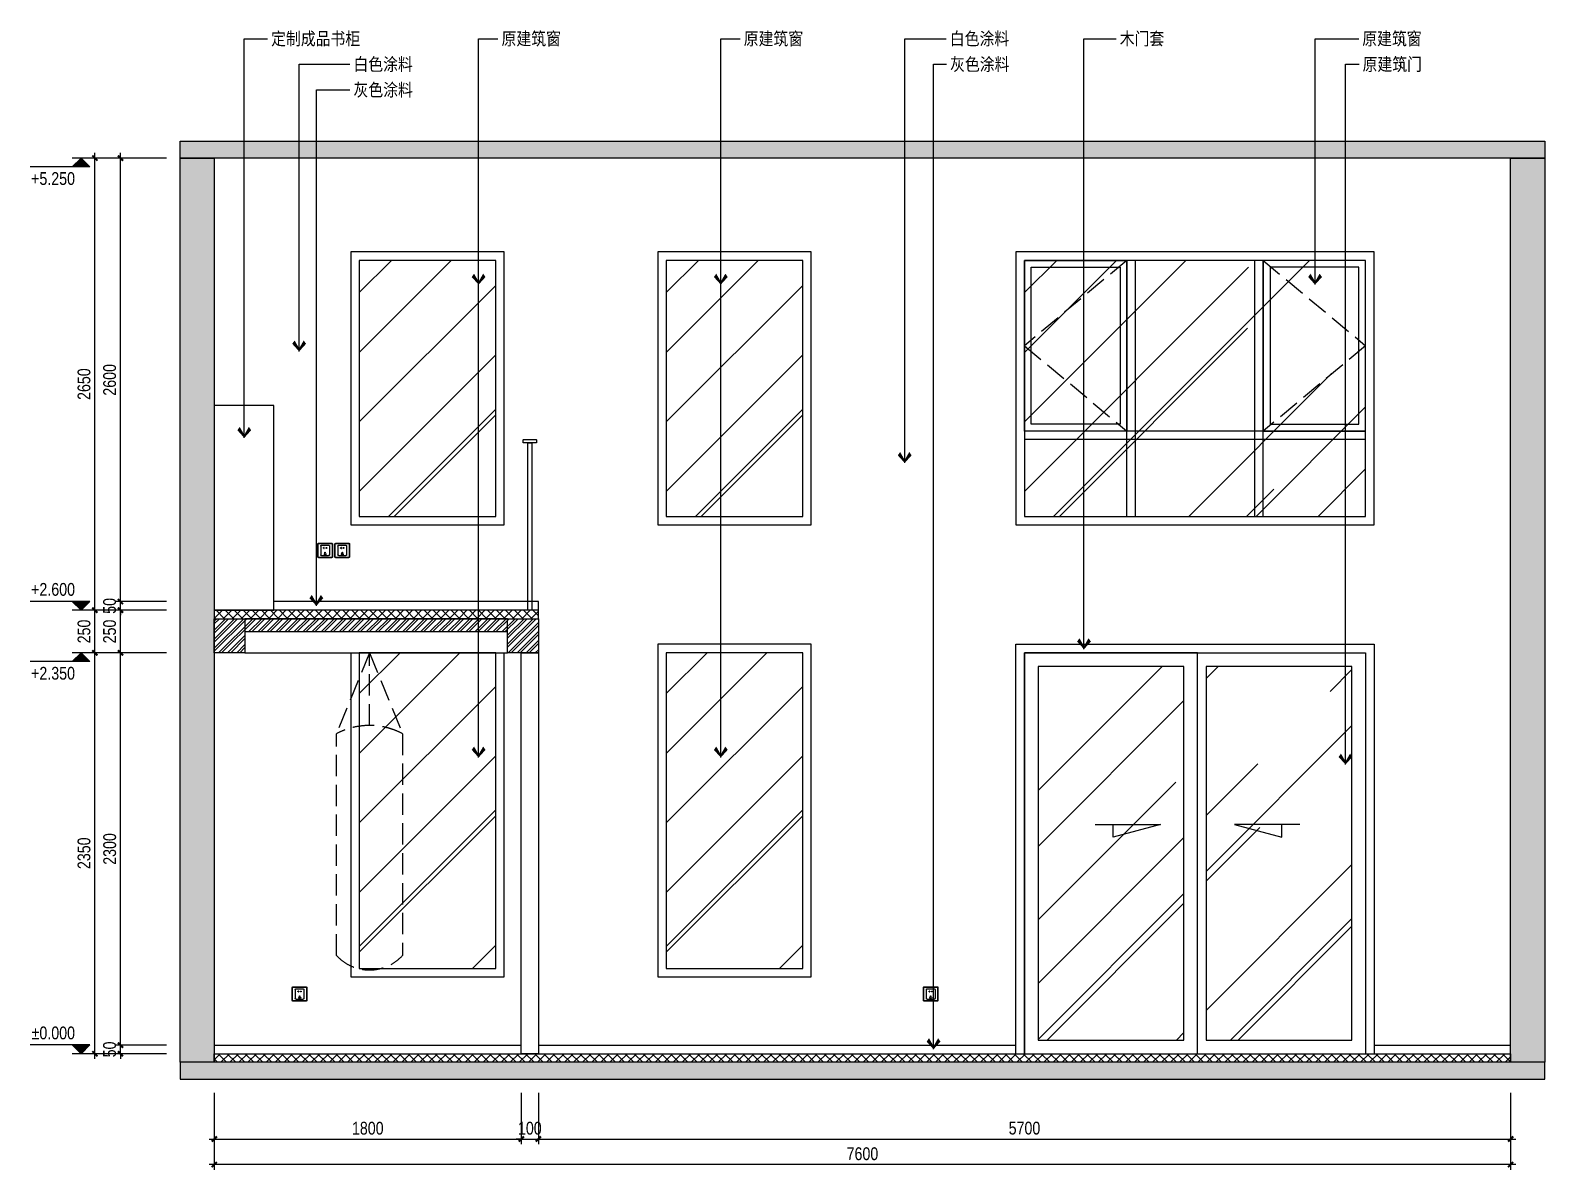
# Model space of a CAD drawing. Extents: x 468514 to 728049, y -74127 to 69080.
# Drawn here: x 539670 to 548549, y 37961 to 44640 of the extents above; entities that cross this region are included whole.
import ezdxf
from ezdxf.enums import TextEntityAlignment as Align

# ---------------------------------------------------------------- set-up
doc = ezdxf.new("R2010")
doc.units = 0
doc.header["$LTSCALE"] = 500
doc.header["$MEASUREMENT"] = 0
doc.linetypes.add('DASH', pattern=[0.35, 0.25, -0.1])
doc.layers.get('Defpoints').update_dxf_attribs({"color": 229})
for name, color, linetype in [('E 立面填充', 250, 'Continuous'), ('E 立面墙体', 245, 'Continuous'), ('E 立面家具、洁具', 153, 'Continuous'), ('E 立面材料分格线', 8, 'Continuous'), ('E 立面材料类别线', 154, 'Continuous'), ('E 立面标注尺寸', 9, 'Continuous'), ('E 立面装饰完成线', 225, 'Continuous'), ('E 立面门', 107, 'Continuous')]:
    doc.layers.add(name, color=color, linetype=linetype)
doc.styles.add('PDC DIM', font='PMingLiU-ExtB.ttf', dxfattribs={"width": 0.85})
doc.styles.add('Xref-标准套房C$0$黑体', font='simhei.ttf')
doc.dimstyles.new('PDC-A2', dxfattribs={"dimscale": 0, "dimtxt": 2.5, "dimasz": 1, "dimexe": 1, "dimexo": 1, "dimgap": 0.7, "dimtad": 1, "dimdec": 0, "dimtxsty": 'PDC DIM', "dimblk": 'ARCHTICK', "dimcen": 1, "dimdle": 1, "dimclrd": 8, "dimclre": 8, "dimclrt": 9, "dimadec": 0, "dimazin": 0, "dimtfac": 1, "dimtdec": 0, "dimtix": 1, "dimtmove": 2, "dimatfit": 3, "dimldrblk": 'PDC A2 T R', "dimfxl": 10, "dimfxlon": 1, "dimarcsym": 0})
pattern_1 = [(45, (47384.906, 0), (-35.355339, 35.355339), []), (50, (47384.906, 0), (71.726018, -6.2752135), [7.5, -82.5]), (355, (47384.906, 0), (-13.875133, 75.219213), [6, -66]), (100.4514, (47390.88, -0.52), (57.850938, 68.943954), [6.374019, -70.114211]), (46.1842, (47384.91, 20), (106.724105, -16.551901), [11.25, -123.75]), (96.6356, (47393.8, 18.62), (93.46627, 97.411787), [9.561029, -105.1713]), (351.1842, (47384.91, 20), (93.466195, 97.41186), [9, -99]), (21, (47394.906, 15), (59.690705, -40.261889), [7.5, -82.5]), (326, (47394.906, 15), (24.331533, 72.515005), [6, -66]), (71.4514, (47399.88, 11.645), (84.022263, 32.25305), [6.374019, -70.114211]), (37.5, (47384.906, 0), (1.2159855, 33.2893854), [0.5, -65.2, 0.5, -67, 0.5, -66.25]), (7.5, (47384.906, 0), (26.3069537, 39.4411712), [0.5, -38.2, 0.5, -63.7, 0.5, -25.25]), (327.5, (47362.606, 0), (53.3822436, -2.2554872), [0.5, -25, 0.5, -78, 0.5, -103.5]), (317.5, (47352.606, 0), (58.318617, 10.0104982), [0.5, -32.5, 0.5, -51.8, 0.5, -73.5])]

# ---------------------------------------------------------------- blocks, each defined once
blk = doc.blocks.new('ffffaasd')
at = {"linetype": 'DASH', "lineweight": -2, "ltscale": 20}
for p, q in [((69855.2, 418079.7), (69855.2, 418028.7)), ((69901.2, 418084.7), (69860.2, 418084.7)), ((69901.2, 418023.7), (69860.2, 418023.7)), ((69906.2, 418079.7), (69906.2, 418028.7))]:
    blk.add_line(p, q, dxfattribs=at)
for points in [[(69843.2, 418011.7), (69918.2, 418011.7, 0.414214), (69923.2, 418016.7), (69923.2, 418091.7, 0.414214), (69918.2, 418096.7), (69843.2, 418096.7, 0.414214), (69838.2, 418091.7), (69838.2, 418016.7, 0.414214)], [(69843.2, 418013.7), (69918.2, 418013.7, 0.414214), (69921.2, 418016.7), (69921.2, 418091.7, 0.414214), (69918.2, 418094.7), (69843.2, 418094.7, 0.414214), (69840.2, 418091.7), (69840.2, 418016.7, 0.414214)]]:
    blk.add_lwpolyline(points, format="xyb", close=True, dxfattribs=at)
for points in [[(69873.7, 418066.6), (69875.7, 418066.6), (69875.7, 418071.6), (69873.7, 418071.6)], [(69887.7, 418066.6), (69885.7, 418066.6), (69885.7, 418071.6), (69887.7, 418071.6)]]:
    blk.add_lwpolyline(points, dxfattribs=at)
for points in [[(69875.8, 418028.1), (69877.7, 418028.6), (69876.2, 418034.4), (69874.2, 418033.9)], [(69879.7, 418037.6), (69881.7, 418037.6), (69881.7, 418043.6), (69879.7, 418043.6)], [(69885.6, 418028.1), (69883.7, 418028.6), (69885.2, 418034.4), (69887.2, 418033.9)]]:
    blk.add_lwpolyline(points, close=True, dxfattribs=at)
for centre, radius, start, end in [((69860.2, 418079.7), 5, 90, 180), ((69860.2, 418028.7), 5, 180, 270), ((69873.9, 418069.1), 2.51, 93.6471, 266.3529), ((69887.5, 418069.1), 2.51, 273.6471, 86.3529), ((69901.2, 418079.7), 5, 0, 90), ((69901.2, 418028.7), 5, 270, 0)]:
    blk.add_arc(centre, radius, start, end, dxfattribs=at)
blk = doc.blocks.new('d34')
at = {"linetype": 'ByBlock', "lineweight": -2}
blk.add_blockref('ffffaasd', (0, 0), dxfattribs=at)
blk = doc.blocks.new('_ArchTick')
at = {"color": 0, "linetype": 'ByBlock', "const_width": 0.4}
blk.add_lwpolyline([(-0.5, -0.5), (0.5, 0.5)], dxfattribs=at)
blk = doc.blocks.new('*D1276')
at = {"layer": 'Defpoints', "color": 0, "transparency": 16777216}
for p in [(540198.7, 38691), (540498.7, 38691), (540498.7, 38641)]:
    blk.add_point(p, dxfattribs=at)
at = {"layer": 'E 立面标注尺寸', "color": 8, "lineweight": -2, "transparency": 16777216}
for p, q in [((540198.7, 38691), (540198.7, 38721)), ((540468.7, 38691), (540168.7, 38691)), ((540468.7, 38641), (540168.7, 38641)), ((540198.7, 38641), (540198.7, 38691)), ((540198.7, 38641), (540198.7, 38611))]:
    blk.add_line(p, q, dxfattribs=at)
at = {"layer": 'E 立面标注尺寸', "color": 8, "lineweight": -2, "transparency": 16777216, "xscale": 29.99999882274668, "yscale": 29.99999882274668, "zscale": 29.99999882274668}
for p, rotation in [((540198.7, 38691), 270), ((540198.7, 38641), 90)]:
    blk.add_blockref('_ArchTick', p, dxfattribs=dict(at, rotation=rotation))
at = {"layer": 'E 立面标注尺寸', "color": 9, "transparency": 16777216, "insert": (540135.2, 38666), "char_height": 75, "attachment_point": 5, "rotation": 90, "style": 'PDC DIM'}
blk.add_mtext('50', dxfattribs=at)
blk = doc.blocks.new('PDC A2 T R')
at = {"color": 0, "linetype": 'ByBlock'}
blk.add_line((0, 0), (-2, 0), dxfattribs=at)
for points in [[(-2.15, 0.89), (-1.49, 1.35), (-0.6, 0), (0, 0)], [(-2.15, -0.89), (-1.49, -1.35), (-0.6, 0), (0, 0)]]:
    blk.add_solid(points, dxfattribs=at)
blk = doc.blocks.new('*D1277')
at = {"layer": 'Defpoints', "color": 0}
for p in [(540198.7, 40991), (540498.7, 40991), (540498.7, 38691)]:
    blk.add_point(p, dxfattribs=at)
at = {"layer": 'E 立面标注尺寸', "color": 8, "lineweight": -2}
for p, q in [((540198.7, 38661), (540198.7, 41021)), ((540468.7, 40991), (540168.7, 40991)), ((540468.7, 38691), (540168.7, 38691))]:
    blk.add_line(p, q, dxfattribs=at)
at = {"layer": 'E 立面标注尺寸', "color": 8, "lineweight": -2, "xscale": 29.99999882274668, "yscale": 29.99999882274668, "zscale": 29.99999882274668}
for p, rotation in [((540198.7, 40991), 90), ((540198.7, 38691), 270)]:
    blk.add_blockref('_ArchTick', p, dxfattribs=dict(at, rotation=rotation))
at = {"layer": 'E 立面标注尺寸', "color": 9, "insert": (540135.9, 39841), "char_height": 75, "attachment_point": 5, "rotation": 90, "style": 'PDC DIM'}
blk.add_mtext('2300', dxfattribs=at)
blk = doc.blocks.new('*D1278')
at = {"layer": 'Defpoints', "color": 0}
for p in [(540198.7, 41241), (540498.7, 41241), (540498.7, 40991)]:
    blk.add_point(p, dxfattribs=at)
at = {"layer": 'E 立面标注尺寸', "color": 8, "lineweight": -2}
for p, q in [((540468.7, 41241), (540168.7, 41241)), ((540198.7, 40961), (540198.7, 41271)), ((540468.7, 40991), (540168.7, 40991))]:
    blk.add_line(p, q, dxfattribs=at)
at = {"layer": 'E 立面标注尺寸', "color": 8, "lineweight": -2, "xscale": 29.99999882274668, "yscale": 29.99999882274668, "zscale": 29.99999882274668}
for p, rotation in [((540198.7, 41241), 90), ((540198.7, 40991), 270)]:
    blk.add_blockref('_ArchTick', p, dxfattribs=dict(at, rotation=rotation))
at = {"layer": 'E 立面标注尺寸', "color": 9, "insert": (540135.2, 41116), "char_height": 75, "attachment_point": 5, "rotation": 90, "style": 'PDC DIM'}
blk.add_mtext('250', dxfattribs=at)
blk = doc.blocks.new('*D1279')
at = {"layer": 'Defpoints', "color": 0}
for p in [(540198.7, 43891), (540498.7, 43891), (540498.7, 41291)]:
    blk.add_point(p, dxfattribs=at)
at = {"layer": 'E 立面标注尺寸', "color": 8, "lineweight": -2}
for p, q in [((540468.7, 43891), (540168.7, 43891)), ((540198.7, 41261), (540198.7, 43921)), ((540468.7, 41291), (540168.7, 41291))]:
    blk.add_line(p, q, dxfattribs=at)
at = {"layer": 'E 立面标注尺寸', "color": 8, "lineweight": -2, "xscale": 29.99999882274668, "yscale": 29.99999882274668, "zscale": 29.99999882274668}
for p, rotation in [((540198.7, 43891), 90), ((540198.7, 41291), 270)]:
    blk.add_blockref('_ArchTick', p, dxfattribs=dict(at, rotation=rotation))
at = {"layer": 'E 立面标注尺寸', "color": 9, "insert": (540135.4, 42591), "char_height": 75, "attachment_point": 5, "rotation": 90, "style": 'PDC DIM'}
blk.add_mtext('2600', dxfattribs=at)
blk = doc.blocks.new('*D1280')
at = {"layer": 'Defpoints', "color": 0}
for p in [(540198.7, 41291), (540498.7, 41291), (540498.7, 41241)]:
    blk.add_point(p, dxfattribs=at)
at = {"layer": 'E 立面标注尺寸', "color": 8, "lineweight": -2}
for p, q in [((540468.7, 41291), (540168.7, 41291)), ((540198.7, 41291), (540198.7, 41321)), ((540198.7, 41241), (540198.7, 41291)), ((540468.7, 41241), (540168.7, 41241)), ((540198.7, 41241), (540198.7, 41211))]:
    blk.add_line(p, q, dxfattribs=at)
at = {"layer": 'E 立面标注尺寸', "color": 8, "lineweight": -2, "xscale": 29.99999882274668, "yscale": 29.99999882274668, "zscale": 29.99999882274668}
for p, rotation in [((540198.7, 41291), 270), ((540198.7, 41241), 90)]:
    blk.add_blockref('_ArchTick', p, dxfattribs=dict(at, rotation=rotation))
at = {"layer": 'E 立面标注尺寸', "color": 9, "insert": (540135.2, 41266), "char_height": 75, "attachment_point": 5, "rotation": 90, "style": 'PDC DIM'}
blk.add_mtext('50', dxfattribs=at)
blk = doc.blocks.new('*D1283')
at = {"layer": 'Defpoints', "color": 0}
for p in [(540048.7, 40991), (540498.7, 40991), (540498.7, 38641)]:
    blk.add_point(p, dxfattribs=at)
at = {"layer": 'E 立面标注尺寸', "color": 8, "lineweight": -2}
for p, q in [((540048.7, 38611), (540048.7, 41021)), ((540348.7, 40991), (540018.7, 40991)), ((540348.7, 38641), (540018.7, 38641))]:
    blk.add_line(p, q, dxfattribs=at)
at = {"layer": 'E 立面标注尺寸', "color": 8, "lineweight": -2, "xscale": 29.99999882274668, "yscale": 29.99999882274668, "zscale": 29.99999882274668}
for p, rotation in [((540048.7, 40991), 90), ((540048.7, 38641), 270)]:
    blk.add_blockref('_ArchTick', p, dxfattribs=dict(at, rotation=rotation))
at = {"layer": 'E 立面标注尺寸', "color": 9, "insert": (539985.2, 39816), "char_height": 75, "attachment_point": 5, "rotation": 90, "style": 'PDC DIM'}
blk.add_mtext('2350', dxfattribs=at)
blk = doc.blocks.new('*D1284')
at = {"layer": 'Defpoints', "color": 0}
for p in [(540048.7, 41241), (540498.7, 41241), (540498.7, 40991)]:
    blk.add_point(p, dxfattribs=at)
at = {"layer": 'E 立面标注尺寸', "color": 8, "lineweight": -2}
for p, q in [((540348.7, 41241), (540018.7, 41241)), ((540048.7, 40961), (540048.7, 41271)), ((540348.7, 40991), (540018.7, 40991))]:
    blk.add_line(p, q, dxfattribs=at)
at = {"layer": 'E 立面标注尺寸', "color": 8, "lineweight": -2, "xscale": 29.99999882274668, "yscale": 29.99999882274668, "zscale": 29.99999882274668}
for p, rotation in [((540048.7, 41241), 90), ((540048.7, 40991), 270)]:
    blk.add_blockref('_ArchTick', p, dxfattribs=dict(at, rotation=rotation))
at = {"layer": 'E 立面标注尺寸', "color": 9, "insert": (539985.2, 41116), "char_height": 75, "attachment_point": 5, "rotation": 90, "style": 'PDC DIM'}
blk.add_mtext('250', dxfattribs=at)
blk = doc.blocks.new('*D1285')
at = {"layer": 'Defpoints', "color": 0}
for p in [(540048.7, 43891), (540498.7, 43891), (540498.7, 41241)]:
    blk.add_point(p, dxfattribs=at)
at = {"layer": 'E 立面标注尺寸', "color": 8, "lineweight": -2}
for p, q in [((540348.7, 43891), (540018.7, 43891)), ((540048.7, 41211), (540048.7, 43921)), ((540348.7, 41241), (540018.7, 41241))]:
    blk.add_line(p, q, dxfattribs=at)
at = {"layer": 'E 立面标注尺寸', "color": 8, "lineweight": -2, "xscale": 29.99999882274668, "yscale": 29.99999882274668, "zscale": 29.99999882274668}
for p, rotation in [((540048.7, 43891), 90), ((540048.7, 41241), 270)]:
    blk.add_blockref('_ArchTick', p, dxfattribs=dict(at, rotation=rotation))
at = {"layer": 'E 立面标注尺寸', "color": 9, "insert": (539985.2, 42566), "char_height": 75, "attachment_point": 5, "rotation": 90, "style": 'PDC DIM'}
blk.add_mtext('2650', dxfattribs=at)
blk = doc.blocks.new('*D1286')
at = {"layer": 'Defpoints', "color": 0, "transparency": 16777216}
for p in [(540748.7, 38441), (542548.7, 38441), (542548.7, 38141)]:
    blk.add_point(p, dxfattribs=at)
at = {"layer": 'E 立面标注尺寸', "color": 8, "lineweight": -2, "transparency": 16777216}
for p, q in [((540748.7, 38411), (540748.7, 38111)), ((542548.7, 38411), (542548.7, 38111)), ((540718.7, 38141), (542578.7, 38141))]:
    blk.add_line(p, q, dxfattribs=at)
at = {"layer": 'E 立面标注尺寸', "color": 8, "lineweight": -2, "transparency": 16777216, "xscale": 29.99999882274668, "yscale": 29.99999882274668, "zscale": 29.99999882274668, "rotation": 180}
blk.add_blockref('_ArchTick', (540748.7, 38141), dxfattribs=at)
at = {"layer": 'E 立面标注尺寸', "color": 8, "lineweight": -2, "transparency": 16777216, "xscale": 29.99999882274668, "yscale": 29.99999882274668, "zscale": 29.99999882274668}
blk.add_blockref('_ArchTick', (542548.7, 38141), dxfattribs=at)
at = {"layer": 'E 立面标注尺寸', "color": 9, "transparency": 16777216, "insert": (541648.7, 38203.8), "char_height": 75, "attachment_point": 5, "style": 'PDC DIM'}
blk.add_mtext('1800', dxfattribs=at)
blk = doc.blocks.new('*D1287')
at = {"layer": 'Defpoints', "color": 0, "transparency": 16777216}
for p in [(542548.7, 38441), (542648.7, 38441), (542648.7, 38141)]:
    blk.add_point(p, dxfattribs=at)
at = {"layer": 'E 立面标注尺寸', "color": 8, "lineweight": -2, "transparency": 16777216}
for p, q in [((542548.7, 38411), (542548.7, 38111)), ((542648.7, 38411), (542648.7, 38111)), ((542548.7, 38141), (542518.7, 38141)), ((542548.7, 38141), (542648.7, 38141)), ((542648.7, 38141), (542678.7, 38141))]:
    blk.add_line(p, q, dxfattribs=at)
at = {"layer": 'E 立面标注尺寸', "color": 8, "lineweight": -2, "transparency": 16777216, "xscale": 29.99999882274668, "yscale": 29.99999882274668, "zscale": 29.99999882274668}
blk.add_blockref('_ArchTick', (542548.7, 38141), dxfattribs=at)
at = {"layer": 'E 立面标注尺寸', "color": 8, "lineweight": -2, "transparency": 16777216, "xscale": 29.99999882274668, "yscale": 29.99999882274668, "zscale": 29.99999882274668, "rotation": 180}
blk.add_blockref('_ArchTick', (542648.7, 38141), dxfattribs=at)
at = {"layer": 'E 立面标注尺寸', "color": 9, "transparency": 16777216, "insert": (542598.7, 38203.8), "char_height": 75, "attachment_point": 5, "style": 'PDC DIM'}
blk.add_mtext('100', dxfattribs=at)
blk = doc.blocks.new('*D1288')
at = {"layer": 'Defpoints', "color": 0, "transparency": 16777216}
for p in [(542648.7, 38441), (548348.7, 38441), (548348.7, 38141)]:
    blk.add_point(p, dxfattribs=at)
at = {"layer": 'E 立面标注尺寸', "color": 8, "lineweight": -2, "transparency": 16777216}
for p, q in [((542648.7, 38411), (542648.7, 38111)), ((548348.7, 38411), (548348.7, 38111)), ((542618.7, 38141), (548378.7, 38141))]:
    blk.add_line(p, q, dxfattribs=at)
at = {"layer": 'E 立面标注尺寸', "color": 8, "lineweight": -2, "transparency": 16777216, "xscale": 29.99999882274668, "yscale": 29.99999882274668, "zscale": 29.99999882274668, "rotation": 180}
blk.add_blockref('_ArchTick', (542648.7, 38141), dxfattribs=at)
at = {"layer": 'E 立面标注尺寸', "color": 8, "lineweight": -2, "transparency": 16777216, "xscale": 29.99999882274668, "yscale": 29.99999882274668, "zscale": 29.99999882274668}
blk.add_blockref('_ArchTick', (548348.7, 38141), dxfattribs=at)
at = {"layer": 'E 立面标注尺寸', "color": 9, "transparency": 16777216, "insert": (545498.7, 38204.5), "char_height": 75, "attachment_point": 5, "style": 'PDC DIM'}
blk.add_mtext('5700', dxfattribs=at)
blk = doc.blocks.new('*D1289')
at = {"layer": 'Defpoints', "color": 0, "transparency": 16777216}
for p in [(540748.7, 38441), (548348.7, 38441), (540748.7, 37991)]:
    blk.add_point(p, dxfattribs=at)
at = {"layer": 'E 立面标注尺寸', "color": 8, "lineweight": -2, "transparency": 16777216}
for p, q in [((540748.7, 38291), (540748.7, 37961)), ((548348.7, 38291), (548348.7, 37961)), ((548378.7, 37991), (540718.7, 37991))]:
    blk.add_line(p, q, dxfattribs=at)
at = {"layer": 'E 立面标注尺寸', "color": 8, "lineweight": -2, "transparency": 16777216, "xscale": 29.99999882274668, "yscale": 29.99999882274668, "zscale": 29.99999882274668, "rotation": 180}
blk.add_blockref('_ArchTick', (540748.7, 37991), dxfattribs=at)
at = {"layer": 'E 立面标注尺寸', "color": 8, "lineweight": -2, "transparency": 16777216, "xscale": 29.99999882274668, "yscale": 29.99999882274668, "zscale": 29.99999882274668}
blk.add_blockref('_ArchTick', (548348.7, 37991), dxfattribs=at)
at = {"layer": 'E 立面标注尺寸', "color": 9, "transparency": 16777216, "insert": (544548.7, 38054.2), "char_height": 75, "attachment_point": 5, "style": 'PDC DIM'}
blk.add_mtext('7600', dxfattribs=at)
blk = doc.blocks.new('A$C37DB5113')
blk.add_hatch(color=256).paths.add_polyline_path([(150, 75), (75, 0), (0, 75)])
for p, q in [((0, 75), (510, 75)), ((0, 75), (75, 0)), ((150, 75), (75, 0)), ((0, 0), (150, 0))]:
    blk.add_line(p, q)
blk.add_lwpolyline([(150, 75), (75, 0), (0, 75), (150, 75)])
at = {"style": 'Xref-标准套房C$0$黑体', "width": 0.8}
blk.add_attdef('%%P0.000', text='', height=105, dxfattribs=at).set_placement((510, 75), align=Align.BOTTOM_RIGHT)

msp = doc.modelspace()

# ---------------------------------------------------------------- hatches: boundary and pattern name
at = {"layer": 'E 立面填充'}
h = msp.add_hatch(dxfattribs=at)
h.set_pattern_fill('AR-RROOF', color=256, scale=800, angle=45)
h.set_pattern_definition([(45, (0, 2350), (678.8225, 1810.1934), [12000, -1600, 4000, -800]), (45, (469.5, 3385.2), (-1318.047, 186.6762), [2400, -264, 4800, -600]), (45, (-198, 3113.7), (2562.555, 3320.57344), [6400, -1120, 3200, -800])])
h.paths.add_polyline_path([(542398.7, 43291), (541598.7, 43291), (541598.7, 41791), (542398.7, 41791)])
h = msp.add_hatch(dxfattribs=at)
h.set_pattern_fill('AR-RROOF', color=256, scale=800, angle=45)
h.set_pattern_definition([(45, (1800, 2350), (678.8225, 1810.1934), [12000, -1600, 4000, -800]), (45, (2269.5, 3385.2), (-1318.047, 186.6762), [2400, -264, 4800, -600]), (45, (1602, 3113.7), (2562.555, 3320.57344), [6400, -1120, 3200, -800])])
h.paths.add_polyline_path([(544198.7, 43291), (543398.7, 43291), (543398.7, 41791), (544198.7, 41791)])
h = msp.add_hatch(dxfattribs=at)
h.set_pattern_fill('AR-RROOF', color=256, scale=800, angle=45)
h.set_pattern_definition([(45, (3900, 2350), (678.8225, 1810.1934), [12000, -1600, 4000, -800]), (45, (4369.5, 3385.2), (-1318.047, 186.6762), [2400, -264, 4800, -600]), (45, (3702, 3113.7), (2562.555, 3320.57344), [6400, -1120, 3200, -800])])
h.paths.add_polyline_path([(547498.7, 43291), (545498.7, 43291), (545498.7, 41791), (547498.7, 41791)])
h = msp.add_hatch(dxfattribs=at)
h.set_pattern_fill('ANSI32', color=256, scale=100)
h.set_pattern_definition([(45, (-944.905, 35966), (-26.5165043, 26.5165043), []), (45, (-927.227, 35966), (-26.5165043, 26.5165043), [])])
h.paths.add_polyline_path([(540748.7, 41191), (540928.7, 41191), (540928.7, 40991), (540748.7, 40991)])
h.paths.add_polyline_path([(540928.7, 41116), (542468.7, 41116), (542468.7, 41191), (540928.7, 41191)])
h.paths.add_polyline_path([(542468.7, 41191), (542648.7, 41191), (542648.7, 40991), (542468.7, 40991)])
h = msp.add_hatch(dxfattribs=at)
h.set_pattern_fill('AR-RROOF', color=256, scale=800, angle=45)
h.paths.add_polyline_path([(542398.7, 40991), (541598.7, 40991), (541598.7, 39141), (542398.7, 39141)])
h = msp.add_hatch(dxfattribs=at)
h.set_pattern_fill('AR-RROOF', color=256, scale=800, angle=45)
h.set_pattern_definition([(45, (1800, 0), (678.8225, 1810.1934), [12000, -1600, 4000, -800]), (45, (2269.5, 1035.2), (-1318.047, 186.6762), [2400, -264, 4800, -600]), (45, (1602, 763.7), (2562.555, 3320.57344), [6400, -1120, 3200, -800])])
h.paths.add_polyline_path([(544198.7, 40991), (543398.7, 40991), (543398.7, 39141), (544198.7, 39141)])
h = msp.add_hatch(dxfattribs=at)
h.set_pattern_fill('AR-RROOF', color=256, scale=800, angle=45)
h.paths.add_polyline_path([(546433.7, 40911), (545578.7, 40911), (545578.7, 38721), (546433.7, 38721)])
h.paths.add_polyline_path([(547418.7, 40911), (546563.7, 40911), (546563.7, 38721), (547418.7, 38721)])
at = {"layer": 'E 立面墙体'}
h = msp.add_hatch(color=250, dxfattribs=at)
h.dxf.hatch_style = 1
h.paths.add_polyline_path([(548548.7, 43891), (540548.7, 43891), (540548.7, 43991), (548548.7, 43991)])
h = msp.add_hatch(dxfattribs=at)
h.set_pattern_fill('钢筋混凝土', color=250, scale=10, pattern_type=2)
h.set_pattern_definition(pattern_1)
h.paths.add_polyline_path([(540548.7, 43891), (540748.7, 43891), (540748.7, 38591), (540548.7, 38591)])
h = msp.add_hatch(dxfattribs=at)
h.set_pattern_fill('钢筋混凝土', color=250, scale=10, pattern_type=2)
h.set_pattern_definition(pattern_1)
h.paths.add_polyline_path([(548548.7, 38591), (548348.7, 38591), (548348.7, 43891), (548548.7, 43891)])
h = msp.add_hatch(dxfattribs=at)
h.set_pattern_fill('ANSI37', color=250, scale=300)
h.set_pattern_definition([(45, (41684.906, -250), (-26.5165043, 26.5165043), []), (135, (41684.906, -250), (-26.5165043, -26.5165043), [])])
h.paths.add_polyline_path([(540748.7, 41191), (542648.7, 41191), (542648.7, 41241), (540748.7, 41241)])
h = msp.add_hatch(dxfattribs=at)
h.set_pattern_fill('ANSI37', color=250, scale=300)
h.set_pattern_definition([(45, (47384.906, 0), (-26.5165043, 26.5165043), []), (135, (47384.906, 0), (-26.5165043, -26.5165043), [])])
h.paths.add_polyline_path([(548348.7, 38591), (540748.7, 38591), (540748.7, 38641), (548348.7, 38641)])
h = msp.add_hatch(color=250, dxfattribs=at)
h.dxf.hatch_style = 1
h.paths.add_polyline_path([(540548.7, 38491), (548548.7, 38491), (548548.7, 38591), (540548.7, 38591)])

# ---------------------------------------------------------------- linework, layer by layer
for points in [[(548548.7, 43891), (540548.7, 43891), (540548.7, 43991), (548548.7, 43991)], [(540548.7, 43891), (540748.7, 43891), (540748.7, 38591), (540548.7, 38591)], [(548548.7, 38591), (548348.7, 38591), (548348.7, 43891), (548548.7, 43891)], [(540748.7, 41191), (540928.7, 41191), (540928.7, 40991), (540748.7, 40991)], [(540928.7, 41116), (542468.7, 41116), (542468.7, 41191), (540928.7, 41191)], [(542468.7, 41191), (542648.7, 41191), (542648.7, 40991), (542468.7, 40991)], [(540548.7, 38491), (548548.7, 38491), (548548.7, 38591), (540548.7, 38591)]]:
    msp.add_lwpolyline(points, close=True, dxfattribs=at)
at = {"layer": 'E 立面家具、洁具'}
for p, q in [((540748.7, 38691), (542548.7, 38691)), ((542648.7, 38691), (545448.7, 38691)), ((547548.7, 38691), (548348.7, 38691))]:
    msp.add_line(p, q, dxfattribs=at)
msp.add_lwpolyline([(541098.7, 42441), (540748.7, 42441), (540748.7, 41241), (541098.7, 41241)], close=True, dxfattribs=at)
msp.add_lwpolyline([(542648.7, 41241), (542648.7, 41291), (541098.7, 41291)], dxfattribs=at)
at = {"layer": 'E 立面家具、洁具', "linetype": 'DASH'}
for points in [[(541658.8, 40565), (541658.8, 40991), (541464.5, 40516.5)], [(541658.8, 40991), (541853, 40516.5)]]:
    msp.add_lwpolyline(points, dxfattribs=at)
msp.add_lwpolyline([(541464.5, 40516.5, -0.249678), (541853, 40516.5), (541853, 39217.5, -0.440154), (541464.5, 39217.5)], format="xyb", close=True, dxfattribs=at)
at = {"layer": 'E 立面材料分格线', "linetype": 'DASH'}
for points in [[(546098.7, 43291), (545498.7, 42791), (546098.7, 42291)], [(546898.7, 43291), (547498.7, 42791), (546898.7, 42291)]]:
    msp.add_lwpolyline(points, dxfattribs=at)
at = {"layer": 'E 立面材料类别线'}
msp.add_line((540928.7, 40991), (542468.7, 40991), dxfattribs=at)
for points in [[(542448.7, 43341), (541548.7, 43341), (541548.7, 41741), (542448.7, 41741)], [(544248.7, 43341), (543348.7, 43341), (543348.7, 41741), (544248.7, 41741)], [(547548.7, 43341), (545448.7, 43341), (545448.7, 41741), (547548.7, 41741)], [(542586.2, 42221), (542611.2, 42221), (542611.2, 41241), (542586.2, 41241)], [(544248.7, 41041), (543348.7, 41041), (543348.7, 39091), (544248.7, 39091)], [(542548.7, 40991), (542648.7, 40991), (542648.7, 38641), (542548.7, 38641)]]:
    msp.add_lwpolyline(points, close=True, dxfattribs=at)
msp.add_lwpolyline([(542563.7, 42241), (542633.7, 42241, -0.414214), (542638.7, 42236), (542638.7, 42226, -0.414214), (542633.7, 42221), (542563.7, 42221, -0.414214), (542558.7, 42226), (542558.7, 42236, -0.414214)], format="xyb", close=True, dxfattribs=at)
msp.add_lwpolyline([(541548.7, 40991), (541548.7, 39091), (542448.7, 39091), (542448.7, 40991)], dxfattribs=at)
at = {"layer": 'E 立面装饰完成线'}
for points in [[(540748.7, 41191), (542648.7, 41191), (542648.7, 41241), (540748.7, 41241)], [(548348.7, 38591), (540748.7, 38591), (540748.7, 38641), (548348.7, 38641)]]:
    msp.add_lwpolyline(points, close=True, dxfattribs=at)
at = {"layer": 'E 立面门'}
for p, q in [((546098.7, 41791), (546098.7, 43291)), ((546148.7, 41791), (546148.7, 43291)), ((546848.7, 41791), (546848.7, 43291)), ((546898.7, 41791), (546898.7, 43291)), ((547498.7, 42291), (545498.7, 42291)), ((547498.7, 42241), (545498.7, 42241))]:
    msp.add_line(p, q, dxfattribs=at)
for points in [[(542398.7, 43291), (541598.7, 43291), (541598.7, 41791), (542398.7, 41791)], [(544198.7, 43291), (543398.7, 43291), (543398.7, 41791), (544198.7, 41791)], [(547498.7, 43291), (545498.7, 43291), (545498.7, 41791), (547498.7, 41791)], [(546098.7, 42291), (545498.7, 42291), (545498.7, 43291), (546098.7, 43291)], [(546058.7, 42331), (545538.7, 42331), (545538.7, 43251), (546058.7, 43251)], [(546898.7, 42291), (547498.7, 42291), (547498.7, 43291), (546898.7, 43291)], [(546938.7, 42331), (547458.7, 42331), (547458.7, 43251), (546938.7, 43251)], [(542398.7, 40991), (541598.7, 40991), (541598.7, 39141), (542398.7, 39141)], [(544198.7, 40991), (543398.7, 40991), (543398.7, 39141), (544198.7, 39141)], [(546513.7, 40991), (545498.7, 40991), (545498.7, 38641), (546513.7, 38641)], [(546433.7, 40911), (545578.7, 40911), (545578.7, 38721), (546433.7, 38721)], [(547418.7, 40911), (546563.7, 40911), (546563.7, 38721), (547418.7, 38721)]]:
    msp.add_lwpolyline(points, close=True, dxfattribs=at)
for points in [[(545448.7, 38641), (545448.7, 41041), (547548.7, 41041), (547548.7, 38641)], [(545498.7, 38641), (545498.7, 40991), (547498.7, 40991), (547498.7, 38641)], [(545913.5, 39984), (546296.5, 39984), (546019.5, 39909.5), (546019.5, 39984)], [(547113.8, 39984), (546730.8, 39984), (547007.8, 39909.5), (547007.8, 39984)]]:
    msp.add_lwpolyline(points, dxfattribs=at)

# ---------------------------------------------------------------- block references
at = {"layer": 'E 立面家具、洁具', "linetype": 'DASH', "ltscale": 20, "xscale": -1}
for p in [(611279.4, -376463.2), (611379.4, -376463.2), (611129.4, -379063.2), (614829.4, -379063.2)]:
    msp.add_blockref('d34', p, dxfattribs=at)
at = {"layer": 'E 立面标注尺寸'}
ref = msp.add_blockref('A$C37DB5113', (540018.7, 43891), dxfattribs=dict(at, xscale=0.6836043956309368, yscale=0.6836043956309368, zscale=0.6836043956309368, rotation=180))
ref.add_attrib('%%P0.000', '+5.250', dxfattribs={"layer": '0', "height": 75, "rotation": 0, "style": 'PDC DIM', "width": 0.85}).set_placement((539932.2, 43711.1), align=Align.BOTTOM_RIGHT)
ref = msp.add_blockref('A$C37DB5113', (540018.7, 41241), dxfattribs=dict(at, xscale=-0.6836043956309368, yscale=0.6836043956354843, zscale=0.6836043956331337))
ref.add_attrib('%%P0.000', '+2.600', dxfattribs={"layer": '0', "height": 75, "rotation": 360, "style": 'PDC DIM', "width": 0.85}).set_placement((539932.2, 41302.8), align=Align.BOTTOM_RIGHT)
ref = msp.add_blockref('A$C37DB5113', (540018.7, 40991), dxfattribs=dict(at, xscale=0.6836043956309368, yscale=0.6836043956309368, zscale=0.6836043956309368, rotation=180))
ref.add_attrib('%%P0.000', '+2.350', dxfattribs={"layer": '0', "height": 75, "rotation": 0, "style": 'PDC DIM', "width": 0.85}).set_placement((539932.2, 40811.1), align=Align.BOTTOM_RIGHT)
ref = msp.add_blockref('A$C37DB5113', (540018.7, 38641), dxfattribs=dict(at, xscale=-0.6836043956309368, yscale=0.6836043956354843, zscale=0.6836043956331337))
ref.add_attrib('%%P0.000', '%%p0.000', dxfattribs={"layer": '0', "height": 75, "rotation": 360, "style": 'PDC DIM', "width": 0.85}).set_placement((539932.2, 38702.8), align=Align.BOTTOM_RIGHT)

# ---------------------------------------------------------------- texts
at = {"layer": 'E 立面标注尺寸', "color": 9, "char_height": 75, "attachment_point": 1, "style": 'PDC DIM'}
for s, insert in [('定制成品书柜', (541082.2, 44628.5)), ('原建筑窗', (542432.9, 44628.5)), ('原建筑窗', (543852.8, 44628.5)), ('白色涂料', (545061.2, 44628.5)), ('木门套', (546057.4, 44628.5)), ('原建筑窗', (547479, 44628.5)), ('白色涂料', (541564.7, 44478.5)), ('{\\fPMingLiU|b0|i0|c136|p18;灰色涂料}', (545062.7, 44478.5)), ('原建筑门', (547481, 44478.5)), ('{\\fPMingLiU|b0|i0|c136|p18;灰色涂料}', (541565, 44328.5))]:
    msp.add_mtext(s, dxfattribs=dict(at, insert=insert))

# ---------------------------------------------------------------- dimensions: what is measured, and where the dimension line sits
at = {"layer": 'E 立面标注尺寸'}
for base, p1, p2, picture, middle in [((540048.7, 43891), (540498.7, 41241), (540498.7, 43891), '*D1285', (539985.2, 42566)), ((540198.7, 43891), (540498.7, 41291), (540498.7, 43891), '*D1279', (540135.4, 42591)), ((540198.7, 41291), (540498.7, 41241), (540498.7, 41291), '*D1280', (540135.2, 41266)), ((540048.7, 41241), (540498.7, 40991), (540498.7, 41241), '*D1284', (539985.2, 41116)), ((540198.7, 41241), (540498.7, 40991), (540498.7, 41241), '*D1278', (540135.2, 41116)), ((540048.7, 40991), (540498.7, 38641), (540498.7, 40991), '*D1283', (539985.2, 39816)), ((540198.7, 40991), (540498.7, 38691), (540498.7, 40991), '*D1277', (540135.9, 39841)), ((540198.7, 38691), (540498.7, 38641), (540498.7, 38691), '*D1276', (540135.2, 38666))]:
    dim = msp.add_linear_dim(base=base, p1=p1, p2=p2, angle=90, dimstyle='PDC-A2', override={"dimscale": 29.999999}, dxfattribs=at)
    dim.commit()
    dim.dimension.update_dxf_attribs({"geometry": picture, "text_midpoint": middle})
for base, p1, p2, picture, middle in [((542548.7, 38141), (540748.7, 38441), (542548.7, 38441), '*D1286', (541648.7, 38203.8)), ((540748.7, 37991), (548348.7, 38441), (540748.7, 38441), '*D1289', (544548.7, 38054.2)), ((542648.7, 38141), (542548.7, 38441), (542648.7, 38441), '*D1287', (542598.7, 38203.8)), ((548348.7, 38141), (542648.7, 38441), (548348.7, 38441), '*D1288', (545498.7, 38204.5))]:
    dim = msp.add_linear_dim(base=base, p1=p1, p2=p2, dimstyle='PDC-A2', override={"dimscale": 29.999999}, dxfattribs=at)
    dim.commit()
    dim.dimension.update_dxf_attribs({"geometry": picture, "text_midpoint": middle})

# ---------------------------------------------------------------- leaders
at = {"layer": 'E 立面标注尺寸', "annotation_type": 0, "has_hookline": 1, "hookline_direction": 0}
for points, text_width in [([(540924.6, 42250.9), (540924.6, 44591), (541061.2, 44591)], 536.7), ([(542298.4, 43149.1), (542298.4, 44591), (542411.9, 44591)], 354.4), ([(542298.4, 40377.2), (542298.4, 44591), (542411.9, 44591)], 354.4), ([(543718.3, 43149.1), (543718.3, 44591), (543831.8, 44591)], 354.4), ([(543718.3, 40377.2), (543718.3, 44591), (543831.8, 44591)], 354.4), ([(544796.4, 42103.7), (544796.4, 44591), (545040.2, 44591)], 344.7), ([(545847.6, 41012.1), (545847.6, 44591), (546036.4, 44591)], 265), ([(547202.4, 43149.1), (547202.4, 44591), (547458, 44591)], 354.4), ([(541246.3, 42757.6), (541246.3, 44441), (541543.7, 44441)], 344.7), ([(544965.7, 38667.2), (544965.7, 44441), (545041.7, 44441)], 357.2), ([(547380.8, 40335.9), (547380.8, 44441), (547460, 44441)], 348.7), ([(541347.1, 41266.2), (541347.1, 44291), (541544, 44291)], 357.2)]:
    msp.add_leader(points, dimstyle='PDC-A2', override={"dimscale": 29.999999, "dimtad": 0}, dxfattribs=dict(at, text_width=text_width))

doc.saveas('drawing.dxf')
